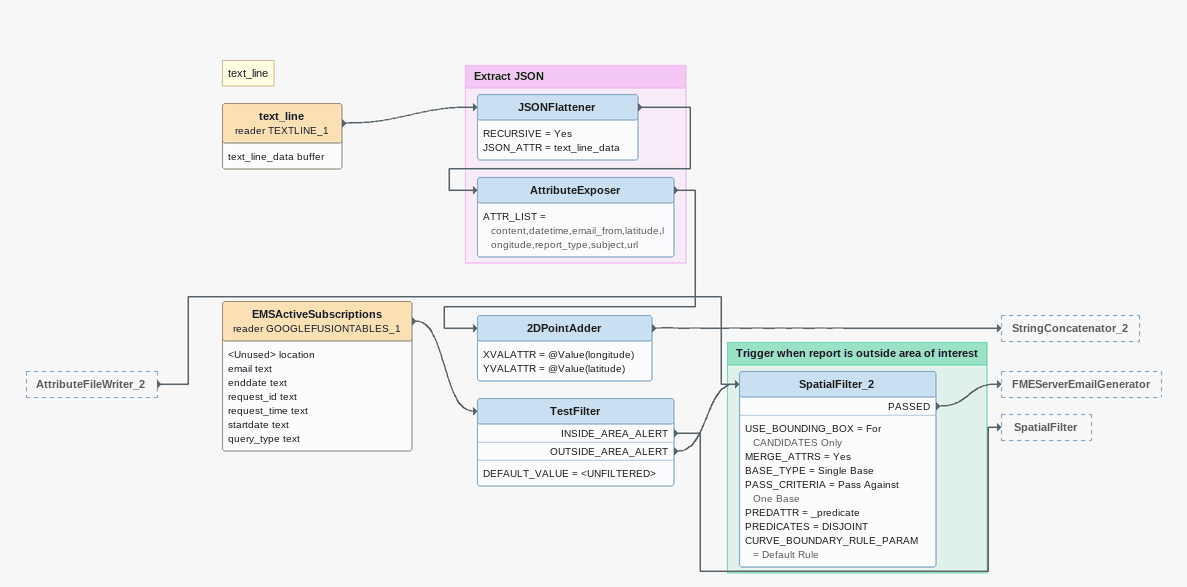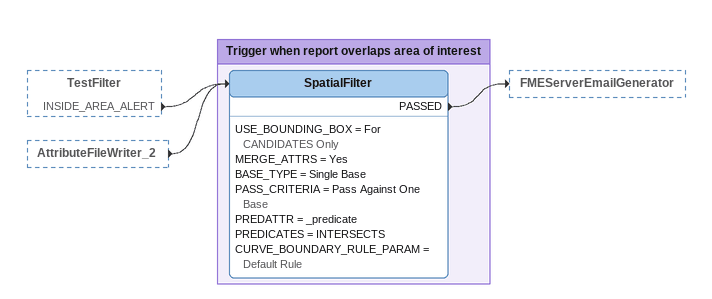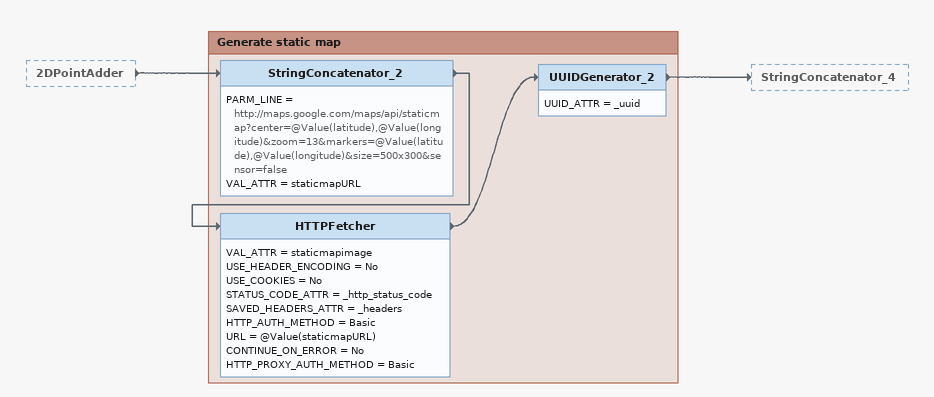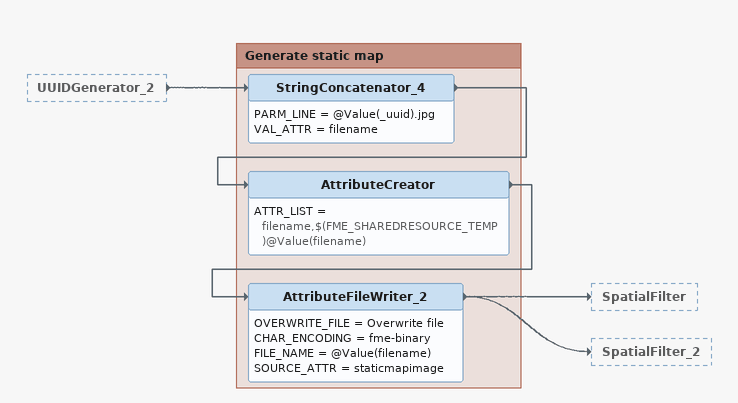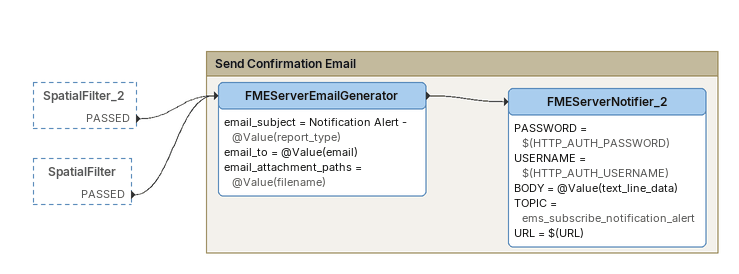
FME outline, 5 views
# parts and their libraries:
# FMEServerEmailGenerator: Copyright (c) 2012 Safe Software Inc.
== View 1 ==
AttributeFileWriter_2 [outside]
    -> SpatialFilter_2
Note: text_line
text_line (reader TEXTLINE_1)
    attributes: text_line_data buffer
    -> JSONFlattener
2DPointAdder
    XVALATTR = @Value(longitude)
    YVALATTR = @Value(latitude)
    -> StringConcatenator_2
EMSActiveSubscriptions (reader GOOGLEFUSIONTABLES_1)
    attributes: <Unused> location, email text, enddate text, request_id text, request_time text, startdate text, query_type text
    -> TestFilter
TestFilter
    DEFAULT_VALUE = <UNFILTERED>
    INSIDE_AREA_ALERT -> SpatialFilter
    OUTSIDE_AREA_ALERT -> SpatialFilter_2

Bookmark: Extract JSON
JSONFlattener
    RECURSIVE = Yes
    JSON_ATTR = text_line_data
    -> AttributeExposer
AttributeExposer
    ATTR_LIST = content,datetime,email_from,latitude,longitude,report_type,subject,url
    -> 2DPointAdder

Bookmark: Trigger when report is outside area of interest
SpatialFilter_2
    USE_BOUNDING_BOX = For CANDIDATES Only
    MERGE_ATTRS = Yes
    BASE_TYPE = Single Base
    PASS_CRITERIA = Pass Against One Base
    PREDATTR = _predicate
    PREDICATES = DISJOINT
    CURVE_BOUNDARY_RULE_PARAM = Default Rule
    PASSED -> FMEServerEmailGenerator

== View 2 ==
TestFilter [outside]
    INSIDE_AREA_ALERT -> SpatialFilter
AttributeFileWriter_2 [outside]
    -> SpatialFilter

Bookmark: Trigger when report overlaps area of interest
SpatialFilter
    USE_BOUNDING_BOX = For CANDIDATES Only
    MERGE_ATTRS = Yes
    BASE_TYPE = Single Base
    PASS_CRITERIA = Pass Against One Base
    PREDATTR = _predicate
    PREDICATES = INTERSECTS
    CURVE_BOUNDARY_RULE_PARAM = Default Rule
    PASSED -> FMEServerEmailGenerator

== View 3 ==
2DPointAdder [outside]
    -> StringConcatenator_2

Bookmark: Generate static map
StringConcatenator_2
    PARM_LINE = http://maps.google.com/maps/api/staticmap?center=@Value(latitude),@Value(longitude)&zoom=13&markers=@Value(latitude),@Value(longitude)&size=500x300&sensor=false
    VAL_ATTR = staticmapURL
    -> HTTPFetcher
HTTPFetcher
    VAL_ATTR = staticmapimage
    USE_HEADER_ENCODING = No
    USE_COOKIES = No
    STATUS_CODE_ATTR = _http_status_code
    SAVED_HEADERS_ATTR = _headers
    HTTP_AUTH_METHOD = Basic
    URL = @Value(staticmapURL)
    CONTINUE_ON_ERROR = No
    HTTP_PROXY_AUTH_METHOD = Basic
    -> UUIDGenerator_2
UUIDGenerator_2
    UUID_ATTR = _uuid
    -> StringConcatenator_4

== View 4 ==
UUIDGenerator_2 [outside]
    -> StringConcatenator_4

Bookmark: Generate static map
StringConcatenator_4
    PARM_LINE = @Value(_uuid).jpg
    VAL_ATTR = filename
    -> AttributeCreator
AttributeCreator
    ATTR_LIST = filename,$(FME_SHAREDRESOURCE_TEMP)@Value(filename)
    -> AttributeFileWriter_2
AttributeFileWriter_2
    OVERWRITE_FILE = Overwrite file
    CHAR_ENCODING = fme-binary
    FILE_NAME = @Value(filename)
    SOURCE_ATTR = staticmapimage
    -> SpatialFilter
    -> SpatialFilter_2

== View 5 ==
SpatialFilter_2 [outside]
    PASSED -> FMEServerEmailGenerator
SpatialFilter [outside]
    PASSED -> FMEServerEmailGenerator

Bookmark: Send Confirmation Email
FMEServerEmailGenerator
    email_subject = Notification Alert - @Value(report_type)
    email_to = @Value(email)
    email_attachment_paths = @Value(filename)
    -> FMEServerNotifier_2
FMEServerNotifier_2
    PASSWORD = $(HTTP_AUTH_PASSWORD)
    USERNAME = $(HTTP_AUTH_USERNAME)
    BODY = @Value(text_line_data)
    TOPIC = ems_subscribe_notification_alert
    URL = $(URL)
